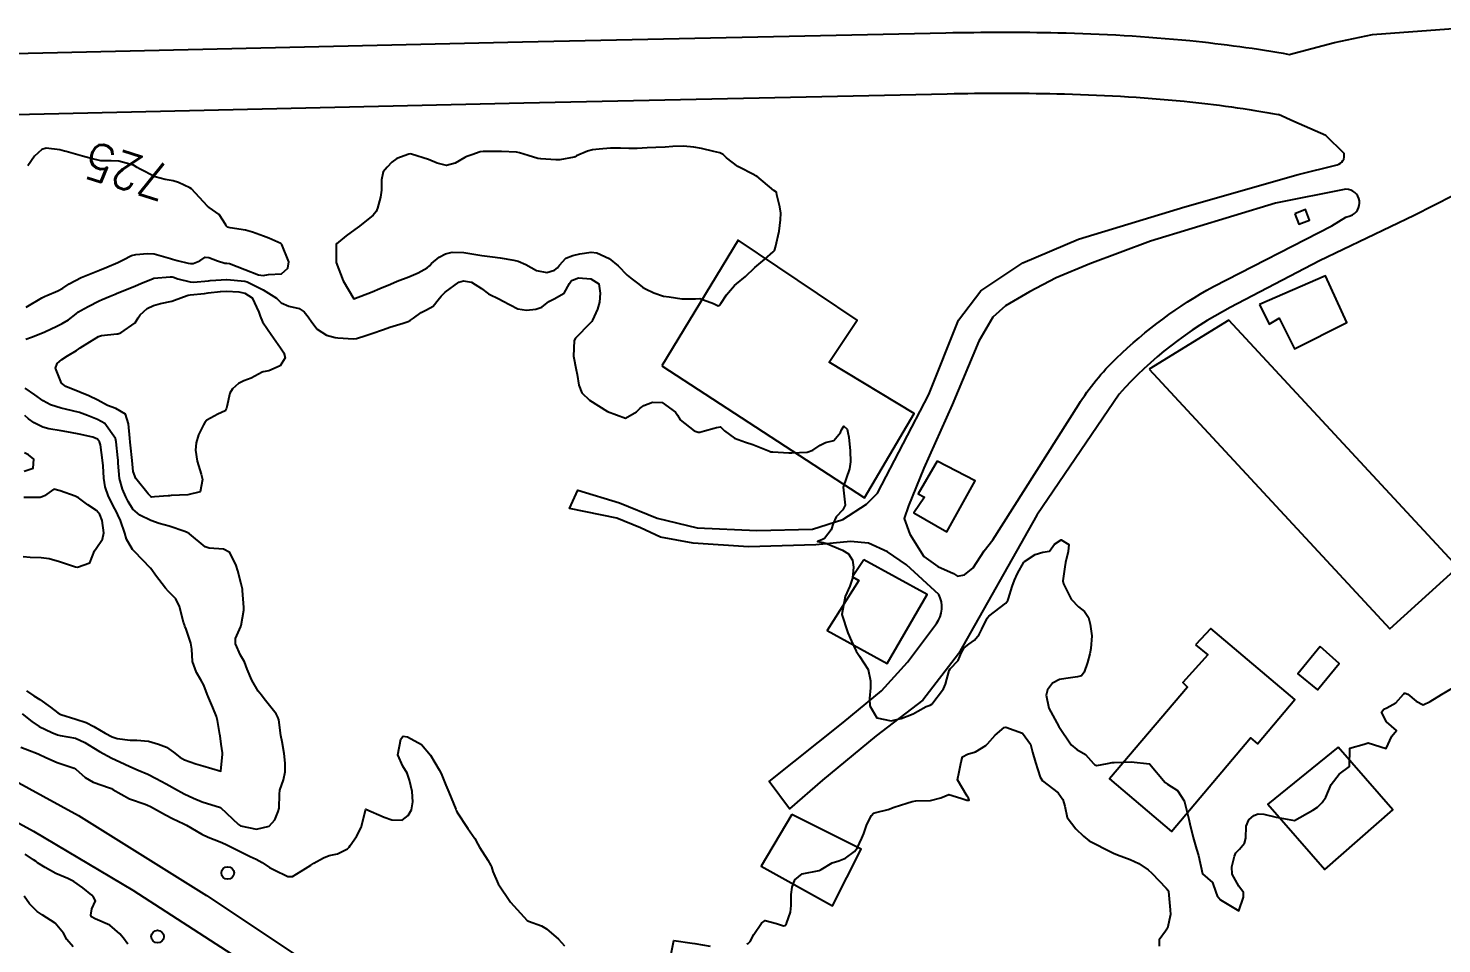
# Model space of a CAD drawing. Header units: metres. Extents: x 307586 to 320046, y 7427249 to 7434250.
# Drawn here: x 314156.9 to 314312.2, y 7432843.4 to 7432943.9 of the extents above; entities that cross this region are included whole.
import ezdxf
from ezdxf.enums import TextEntityAlignment as Align

# ---------------------------------------------------------------- set-up
doc = ezdxf.new("R2010")
doc.units = ezdxf.units.M
doc.header["$MEASUREMENT"] = 0
for name, color, linetype in [('Cotas', 45, 'Continuous'), ('Curvas de Nivel 1m', 11, 'Continuous'), ('Curvas de Nivel 5m', 15, 'Continuous'), ('Edificações', 30, 'Continuous'), ('Linha Férrea', 20, 'Continuous'), ('Postes', 20, 'Continuous'), ('Vias Primárias', 230, 'Continuous'), ('Vias Secundárias', 230, 'Continuous')]:
    doc.layers.add(name, color=color, linetype=linetype)
doc.styles.add('Style-STANDARD', font='STANDARD.shx')

msp = doc.modelspace()

# ---------------------------------------------------------------- linework, layer by layer
at = {"layer": 'Curvas de Nivel 1m', "flags": 128}
for points, elevation in [([(314156.59, 7432909.74), (314157.22, 7432909.96), (314158.6, 7432910.51), (314158.63, 7432910.53), (314158.69, 7432910.56), (314159.99, 7432911.16), (314160.61, 7432911.46), (314161.27, 7432911.88), (314162.12, 7432912.53), (314162.4, 7432912.74), (314162.63, 7432912.89), (314163.45, 7432913.32), (314164.64, 7432913.95), (314165, 7432914.12), (314165.87, 7432914.48), (314166.42, 7432914.7), (314166.65, 7432914.79), (314167.83, 7432915.28), (314168.66, 7432915.61), (314169.25, 7432915.85), (314170.6, 7432916.42), (314170.65, 7432916.44), (314170.67, 7432916.44), (314172.47, 7432916.6), (314172.67, 7432916.59), (314172.82, 7432916.55), (314173.29, 7432916.39), (314174.67, 7432916.03), (314175.02, 7432916.02), (314176.67, 7432916.17), (314176.84, 7432916.18), (314178.67, 7432916.29), (314178.7, 7432916.3), (314180.67, 7432916.12), (314180.92, 7432916.04), (314182.66, 7432915.16), (314184.13, 7432914.26), (314184.39, 7432914), (314184.64, 7432913.73), (314185.5, 7432913.37), (314186.63, 7432913.11), (314187.17, 7432912.76), (314187.63, 7432912.21), (314188.04, 7432911.63), (314188.61, 7432910.85), (314189.63, 7432910.19), (314190.6, 7432909.94), (314190.87, 7432909.9), (314192.6, 7432909.78), (314192.94, 7432909.82), (314193.95, 7432910.14), (314194.61, 7432910.37), (314195.91, 7432910.82), (314196.61, 7432911.05), (314198.05, 7432911.52), (314198.62, 7432911.69), (314198.88, 7432911.82), (314199.2, 7432912.07), (314200.03, 7432912.67), (314200.64, 7432912.96), (314201.34, 7432913.36), (314201.89, 7432914.05), (314202.22, 7432914.48), (314202.66, 7432914.92), (314204.19, 7432916.02), (314204.67, 7432916.17), (314205.58, 7432916), (314206.67, 7432915.3), (314207.42, 7432914.74), (314208.65, 7432914.14), (314208.99, 7432913.96), (314210.64, 7432913.07), (314211.62, 7432912.95), (314212.64, 7432913.04), (314213.3, 7432913.26), (314214.08, 7432913.9), (314214.66, 7432914.19), (314215.74, 7432914.8), (314216.35, 7432915.87), (314216.48, 7432916.07), (314216.68, 7432916.23), (314217.31, 7432916.49), (314218.68, 7432916.36), (314219.57, 7432915.83), (314219.71, 7432914.79), (314219.63, 7432913.83), (314219.41, 7432913.06), (314218.86, 7432911.84), (314218.77, 7432911.69), (314218.62, 7432911.5), (314216.98, 7432909.86), (314216.85, 7432909.61), (314216.79, 7432907.87), (314217.07, 7432906.37), (314217.19, 7432905.86), (314217.36, 7432904.68), (314217.7, 7432903.85), (314218.52, 7432903.06), (314220.5, 7432901.82), (314222.5, 7432901.08), (314223.7, 7432901.78), (314224.1, 7432902.19), (314224.51, 7432902.46), (314225.45, 7432902.83), (314226.52, 7432902.8), (314227.98, 7432901.73), (314228.19, 7432901.41), (314228.49, 7432900.88), (314230.04, 7432899.7), (314230.48, 7432899.53), (314230.65, 7432899.53), (314231.18, 7432899.69), (314232.21, 7432899.96), (314232.49, 7432900.05), (314232.92, 7432900.11), (314233.37, 7432899.67), (314234.47, 7432898.87), (314235.68, 7432898.43), (314236.46, 7432898.17), (314237.93, 7432897.61), (314238.3, 7432897.45), (314238.45, 7432897.39), (314238.69, 7432897.36), (314240.45, 7432897.26), (314240.77, 7432897.26), (314242.45, 7432897.33), (314243.08, 7432897.55), (314243.88, 7432898.12), (314244.47, 7432898.39), (314245.38, 7432898.61), (314246.1, 7432899.51), (314246.22, 7432899.78), (314246.49, 7432900.19), (314246.84, 7432899.86), (314246.93, 7432899.5), (314247.01, 7432898.97), (314247.18, 7432897.5), (314247.22, 7432896.28), (314247.11, 7432895.5), (314246.41, 7432893.51), (314246.61, 7432891.51), (314246.38, 7432890.99), (314245.65, 7432890.23), (314245.3, 7432889.52), (314245.07, 7432888.81), (314244.34, 7432887.86), (314244.12, 7432887.75), (314243.58, 7432887.54), (314244.21, 7432887.41), (314244.33, 7432887.4), (314244.51, 7432887.35), (314246.32, 7432886.58), (314246.99, 7432886.17), (314247.44, 7432885.49), (314247.55, 7432884.73), (314247.42, 7432883.49), (314247.14, 7432882.64), (314246.63, 7432881.5), (314246.24, 7432879.51), (314246.9, 7432877.5), (314247.3, 7432876.59), (314247.84, 7432875.49), (314247.97, 7432875.26), (314248.19, 7432874.93), (314249.14, 7432873.47), (314249.39, 7432872.23), (314249.39, 7432871.47), (314249.31, 7432870.29), (314249.33, 7432869.47), (314250.1, 7432868.15), (314251.69, 7432867.85), (314252.1, 7432867.94), (314252.78, 7432868.1), (314254.11, 7432868.61), (314254.61, 7432868.91), (314255.53, 7432869.4), (314255.96, 7432869.56), (314256.13, 7432869.68), (314257.42, 7432871.37), (314257.64, 7432871.88), (314258.03, 7432873.36), (314258.17, 7432873.56), (314259.05, 7432874.48), (314259.42, 7432875.35), (314259.68, 7432875.87), (314260.21, 7432876.27), (314260.84, 7432876.71), (314261.34, 7432877.33), (314261.64, 7432877.91), (314262.24, 7432879.12), (314262.39, 7432879.32), (314264.26, 7432880.77), (314264.49, 7432881.06), (314264.57, 7432881.29), (314264.97, 7432882.6), (314265.23, 7432883.28), (314265.56, 7432884.02), (314266.24, 7432885.27), (314266.27, 7432885.31), (314266.31, 7432885.35), (314267.49, 7432886.09), (314268.33, 7432886.37), (314269.08, 7432886.48), (314269.61, 7432887.23), (314270.35, 7432887.72), (314271.19, 7432887.21), (314271.13, 7432886.42), (314270.82, 7432885.21), (314270.76, 7432884.76), (314270.55, 7432883.22), (314270.61, 7432882.89), (314271.45, 7432881.21), (314272.25, 7432880.36), (314272.92, 7432879.86), (314273.35, 7432879.18), (314273.53, 7432878.47), (314273.74, 7432877.18), (314273.61, 7432875.77), (314273.49, 7432875.18), (314273.24, 7432874.24), (314272.87, 7432873.19), (314272.57, 7432872.79), (314272.16, 7432872.66), (314270.88, 7432872.5), (314270.16, 7432872.36), (314269.41, 7432871.97), (314268.85, 7432871.23), (314268.72, 7432870.66), (314268.99, 7432869.23), (314270.1, 7432867.22), (314271.44, 7432865.21), (314272.07, 7432864.7), (314273.02, 7432864.14), (314273.91, 7432863.17), (314274.05, 7432863.02), (314274.27, 7432862.95), (314275.43, 7432863.16), (314275.95, 7432863.26), (314276.05, 7432863.25), (314276.16, 7432863.25), (314278.06, 7432863.34), (314280.05, 7432863.1), (314281.79, 7432861.08), (314282.02, 7432860.9), (314283.13, 7432860.18), (314283.85, 7432859.05), (314283.89, 7432858.94), (314284, 7432858.5), (314284.37, 7432857.05), (314284.5, 7432856.52), (314284.86, 7432855.04), (314285.24, 7432853.74), (314285.43, 7432853.04), (314285.9, 7432851.03), (314286.97, 7432850.09), (314287.35, 7432849.01), (314287.49, 7432848.62), (314287.87, 7432848.17), (314289.86, 7432846.98), (314290.38, 7432848.47), (314290.38, 7432848.97), (314289.89, 7432849.68), (314289.14, 7432850.99), (314289.09, 7432851.81), (314289.39, 7432852.99), (314289.56, 7432853.36), (314289.94, 7432853.76), (314290.5, 7432854.42), (314290.63, 7432854.97), (314290.69, 7432856.26), (314290.99, 7432856.97), (314291.53, 7432857.43), (314291.99, 7432857.63), (314292.62, 7432857.58), (314293.99, 7432857.25), (314295.98, 7432856.91), (314297.99, 7432858.03), (314298.51, 7432858.37), (314299.04, 7432858.87), (314299.43, 7432859.45), (314300.02, 7432860.86), (314300.91, 7432861.98), (314302.05, 7432862.84), (314302.07, 7432864.84), (314303.63, 7432865.27), (314304.08, 7432865.42), (314306.07, 7432864.79), (314306.7, 7432866.17), (314307.18, 7432866.78), (314306.11, 7432867.74), (314305.55, 7432868.8), (314305.79, 7432869.13), (314306.13, 7432869.28), (314307.11, 7432869.81), (314307.96, 7432870.77), (314308.05, 7432870.86), (314308.14, 7432870.88), (314308.44, 7432870.77), (314309.37, 7432869.99), (314310.13, 7432869.59), (314310.91, 7432869.95), (314312.14, 7432870.72), (314313.37, 7432871.48)], 726), ([(314156.21, 7432868.59), (314157.26, 7432867.75), (314158.08, 7432867.23), (314159.45, 7432866.55), (314160.07, 7432866.29), (314160.38, 7432866.23), (314162.06, 7432865.93), (314163.1, 7432865.46), (314164.05, 7432864.88), (314164.7, 7432864.48), (314166.04, 7432863.75), (314166.91, 7432863.33), (314168.03, 7432862.82), (314168.94, 7432862.43), (314170.02, 7432861.97), (314170.91, 7432861.52), (314172.01, 7432860.92), (314172.34, 7432860.73), (314172.93, 7432860.39), (314173.99, 7432859.82), (314175.02, 7432859.33), (314175.98, 7432858.95), (314177.97, 7432858.32), (314179.95, 7432856.45), (314180.2, 7432856.3), (314181.95, 7432855.96), (314183.33, 7432856.26), (314183.96, 7432856.96), (314184.32, 7432857.9), (314184.42, 7432858.25), (314184.48, 7432859.77), (314184.52, 7432860.24), (314184.9, 7432861.36), (314185.11, 7432862.24), (314185.08, 7432863.2), (314184.98, 7432864.24), (314184.77, 7432865.53), (314184.62, 7432866.24), (314184.38, 7432867.95), (314184.3, 7432868.25), (314184.1, 7432868.59), (314182.79, 7432870.27), (314182.49, 7432870.64), (314182.13, 7432871.11), (314181.43, 7432872.29), (314180.93, 7432873.52), (314180.61, 7432874.3), (314180.18, 7432875.05), (314179.63, 7432876.31), (314179.63, 7432876.88), (314180.21, 7432878.21), (314180.24, 7432878.27), (314180.25, 7432878.3), (314180.55, 7432879.99), (314180.57, 7432880.3), (314180.4, 7432882.16), (314180.39, 7432882.3), (314180.27, 7432882.87), (314179.88, 7432884.3), (314179.71, 7432884.88), (314179, 7432886.31), (314178.32, 7432886.69), (314176.76, 7432886.79), (314176.32, 7432886.93), (314174.58, 7432888.37), (314174.34, 7432888.53), (314174.08, 7432888.63), (314172.34, 7432889.2), (314171.24, 7432889.52), (314170.35, 7432889.84), (314169.12, 7432890.43), (314168.37, 7432891.07), (314167.85, 7432891.92), (314167.58, 7432892.45), (314167.21, 7432893.27), (314166.89, 7432894.46), (314166.75, 7432896.15), (314166.73, 7432896.47), (314166.7, 7432896.73), (314166.53, 7432898.47), (314166.46, 7432898.83), (314165.28, 7432900.48), (314164.49, 7432900.93), (314163.36, 7432901.37), (314162.49, 7432901.69), (314160.95, 7432902.08), (314160.5, 7432902.19), (314159.3, 7432902.55), (314158.51, 7432902.96), (314157.58, 7432903.64), (314156.52, 7432904.36)], 726), ([(314156.41, 7432895.27), (314157.39, 7432895.6), (314157.47, 7432896.57), (314156.9, 7432897.05), (314156.44, 7432897.27)], 724), ([(314156.3, 7432885.89), (314157.08, 7432885.8), (314158.3, 7432885.78), (314159.17, 7432885.68), (314160.29, 7432885.34), (314162.07, 7432884.74), (314162.29, 7432884.71), (314163.63, 7432885.17), (314164.15, 7432886.49), (314164.32, 7432886.78), (314165.02, 7432887.79), (314165.16, 7432888.48), (314164.99, 7432889.85), (314164.73, 7432890.49), (314164.37, 7432890.92), (314163.43, 7432891.56), (314162.38, 7432892.32), (314162.03, 7432892.52), (314160.39, 7432893.11), (314159.67, 7432893.27), (314158.66, 7432892.56), (314158.47, 7432892.47), (314158.38, 7432892.44), (314158.18, 7432892.36), (314156.38, 7432892.36)], 724), ([(314235.81, 7432843.35), (314235.99, 7432843.44), (314236.17, 7432843.62), (314236.57, 7432844.37), (314237.42, 7432845.61), (314237.84, 7432845.9), (314239.06, 7432845.59), (314239.83, 7432845.31), (314240.03, 7432845.38), (314240.16, 7432845.58), (314240.61, 7432846.81), (314240.67, 7432847.57), (314240.69, 7432848.76), (314240.78, 7432849.57), (314241.08, 7432850.38), (314241.9, 7432851.04), (314243.78, 7432851.41), (314243.9, 7432851.46), (314243.94, 7432851.49), (314244, 7432851.53), (314245.19, 7432852.25), (314245.92, 7432852.45), (314246.65, 7432852.77), (314247.63, 7432853.48), (314247.94, 7432853.87), (314248.47, 7432854.96), (314248.66, 7432855.47), (314248.99, 7432856.44), (314249.52, 7432857.46), (314249.75, 7432857.7), (314249.99, 7432857.77), (314251.34, 7432858.09), (314251.99, 7432858.35), (314253.39, 7432858.81), (314254, 7432858.98), (314254.37, 7432859.04), (314256, 7432859.09), (314257.12, 7432859.37), (314258.01, 7432859.76), (314259.32, 7432859.35), (314260, 7432859.11), (314260.23, 7432859.11), (314260.18, 7432859.34), (314260.01, 7432859.56), (314258.96, 7432861.35), (314259.16, 7432862.22), (314259.36, 7432863.35), (314259.52, 7432863.88), (314260.06, 7432864.19), (314260.94, 7432864.45), (314262.07, 7432865.14), (314262.25, 7432865.32), (314263.12, 7432866.27), (314264.1, 7432867.1), (314264.26, 7432867.13), (314266.09, 7432866.48), (314266.99, 7432865.26), (314267.22, 7432864.4), (314267.52, 7432863.25), (314268.03, 7432861.66), (314268.32, 7432861.24), (314270.01, 7432859.94), (314270.53, 7432859.21), (314270.75, 7432858.46), (314271.01, 7432857.21), (314271.96, 7432855.99), (314272.81, 7432855.19), (314273.44, 7432854.67), (314273.95, 7432854.4), (314275.45, 7432853.65), (314275.94, 7432853.37), (314276.09, 7432853.3), (314276.53, 7432853.14), (314277.93, 7432852.6), (314278.87, 7432852.16), (314279.91, 7432851.47), (314280.31, 7432851.1), (314281.89, 7432849.46), (314282.07, 7432849.26), (314282.16, 7432849.08), (314282.28, 7432847.49), (314282.33, 7432847.07), (314282.35, 7432846.57), (314282.02, 7432845.08), (314281.83, 7432844.73), (314281.13, 7432843.78), (314281.12, 7432843.09)], 727), ([(314156.05, 7432864.95), (314157.02, 7432864.58), (314157.76, 7432864.28), (314158.04, 7432864.17), (314158.78, 7432863.81), (314160.03, 7432863.25), (314161.91, 7432862.63), (314162.02, 7432862.58), (314162.06, 7432862.55), (314162.08, 7432862.52), (314163.12, 7432861.61), (314164.01, 7432861.09), (314165.79, 7432860.47), (314166, 7432860.39), (314166.17, 7432860.3), (314167.99, 7432859.29), (314169.71, 7432858.69), (314169.98, 7432858.59), (314170.3, 7432858.42), (314171.96, 7432857.51), (314172.7, 7432857.13), (314173.95, 7432856.53), (314174.27, 7432856.37), (314175.94, 7432855.4), (314176.65, 7432855.05), (314177.94, 7432854.56), (314178.52, 7432854.31), (314179.92, 7432853.6), (314181.26, 7432852.94), (314181.91, 7432852.63), (314182.55, 7432852.27), (314183.38, 7432851.74), (314183.9, 7432851.47), (314185.37, 7432850.75), (314185.89, 7432850.73), (314187.32, 7432851.63), (314187.9, 7432852), (314188.02, 7432852.08), (314188.23, 7432852.2), (314189.31, 7432852.79), (314189.92, 7432853.06), (314190.84, 7432853.25), (314191.93, 7432853.79), (314192.11, 7432853.98), (314192.25, 7432854.16), (314192.94, 7432855.14), (314193.45, 7432856.14), (314193.97, 7432858.13), (314195.96, 7432857.26), (314196.83, 7432856.97), (314197.96, 7432856.94), (314198.61, 7432857.43), (314198.96, 7432858.07), (314199.12, 7432858.93), (314199.05, 7432860.07), (314198.76, 7432861.32), (314198.49, 7432862.08), (314198.03, 7432862.87), (314197.46, 7432864.09), (314197.81, 7432865.83), (314197.97, 7432866.08), (314198.07, 7432866.15), (314198.52, 7432866.08), (314200.06, 7432865.25), (314201.07, 7432864.05), (314202.03, 7432862.45), (314202.23, 7432862.04), (314202.75, 7432860.77), (314203.06, 7432860.02), (314203.84, 7432858.15), (314203.88, 7432858.01), (314203.91, 7432857.95), (314203.97, 7432857.84), (314205.15, 7432856), (314205.94, 7432854.9), (314206.26, 7432854.31), (314206.43, 7432853.98), (314207.35, 7432852.53), (314207.69, 7432851.96), (314207.75, 7432851.81), (314207.9, 7432851.29), (314208.51, 7432849.95), (314209.85, 7432847.94), (314211.67, 7432845.92), (314211.83, 7432845.83), (314213.27, 7432845.34), (314213.82, 7432844.98), (314215.12, 7432843.88), (314215.8, 7432843.14)], 727), ([(314167.79, 7432843.31), (314167.34, 7432843.99), (314166.94, 7432844.45), (314165.82, 7432845.41), (314164.21, 7432846.1), (314163.83, 7432846.32), (314163.73, 7432846.49), (314163.84, 7432847.21), (314164.25, 7432848.08), (314164.05, 7432848.49), (314163.86, 7432848.69), (314162.86, 7432849.51), (314161.88, 7432850.21), (314161.21, 7432850.53), (314159.89, 7432851.09), (314158.73, 7432851.72), (314157.9, 7432852.25), (314157.72, 7432852.38), (314157.46, 7432852.57), (314156.54, 7432853.21)], 727), ([(314161.79, 7432843.02), (314161.12, 7432843.84), (314160.74, 7432844.53), (314159.82, 7432845.61), (314158.38, 7432846.55), (314157.84, 7432846.89), (314157, 7432847.73), (314156.4, 7432848.58)], 726), ([(314227.46, 7432842.06), (314227.81, 7432843.72), (314229.81, 7432843.43), (314230.11, 7432843.39), (314231.8, 7432843.11)], 727)]:
    msp.add_lwpolyline(points, dxfattribs=dict(at, elevation=elevation))
at = {"layer": 'Curvas de Nivel 1m', "elevation": 727, "flags": 128}
msp.add_lwpolyline([(314180.65, 7432914.81), (314181.46, 7432914.29), (314182.2, 7432912.71), (314182.33, 7432912.28), (314182.62, 7432911.67), (314183.16, 7432910.83), (314183.54, 7432910.27), (314184.58, 7432908.79), (314184.94, 7432908.25), (314185.1, 7432907.71), (314184.56, 7432906.81), (314183.3, 7432906.27), (314182.67, 7432906.16), (314182.55, 7432906.12), (314181.35, 7432905.48), (314180.54, 7432905.16), (314179.96, 7432904.87), (314179.3, 7432904.31), (314179.01, 7432903.82), (314178.67, 7432902.32), (314178.64, 7432902.18), (314178.5, 7432901.88), (314177.7, 7432901.53), (314176.49, 7432900.85), (314176.25, 7432900.58), (314176.12, 7432900.35), (314175.58, 7432899.25), (314175.31, 7432898.36), (314175.25, 7432897.56), (314175.42, 7432896.36), (314175.85, 7432894.91), (314176, 7432894.35), (314175.75, 7432892.99), (314174.39, 7432892.67), (314172.58, 7432892.6), (314172.38, 7432892.56), (314172.25, 7432892.54), (314170.73, 7432892.42), (314170.41, 7432892.4), (314170.38, 7432892.4), (314170.36, 7432892.42), (314170.04, 7432892.77), (314168.7, 7432894.44), (314168.41, 7432895.2), (314168.27, 7432896.44), (314168.11, 7432898.11), (314168.08, 7432898.45), (314168.02, 7432898.89), (314167.88, 7432900.45), (314167.55, 7432901.51), (314166.5, 7432902.12), (314165.59, 7432902.48), (314164.51, 7432903.04), (314163.52, 7432903.52), (314162.52, 7432903.94), (314161.01, 7432904.54), (314160.53, 7432904.91), (314159.86, 7432906.55), (314160.03, 7432907.07), (314160.56, 7432907.5), (314161.18, 7432907.92), (314162.16, 7432908.52), (314162.41, 7432908.69), (314162.58, 7432908.8), (314163.63, 7432909.46), (314164.6, 7432910.06), (314164.91, 7432910.17), (314166.6, 7432910.32), (314166.72, 7432910.35), (314167.02, 7432910.46), (314168.61, 7432911.56), (314168.95, 7432912.1), (314169.17, 7432912.43), (314169.94, 7432913.12), (314170.63, 7432913.46), (314171.4, 7432913.65), (314172.64, 7432913.92), (314173.91, 7432914.38), (314174.43, 7432914.59), (314174.65, 7432914.61), (314176.24, 7432914.77), (314176.65, 7432914.82), (314177.98, 7432915), (314178.65, 7432915.03), (314180.01, 7432914.95)], close=True, dxfattribs=at)
at = {"layer": 'Curvas de Nivel 5m', "elevation": 725, "flags": 128}
for points in [[(314156.63, 7432913.27), (314158.37, 7432914.29), (314158.64, 7432914.45), (314158.72, 7432914.48), (314158.91, 7432914.56), (314160.13, 7432915.06), (314160.66, 7432915.36), (314161.37, 7432915.82), (314162.67, 7432916.52), (314164.68, 7432917.32), (314165.51, 7432917.66), (314166.69, 7432918.16), (314167.3, 7432918.46), (314168.22, 7432918.93), (314168.7, 7432919.05), (314169.97, 7432919.17), (314170.7, 7432919.12), (314172.48, 7432918.62), (314172.7, 7432918.55), (314173.21, 7432918.39), (314174.42, 7432918.1), (314174.69, 7432918.05), (314174.99, 7432918.07), (314175.71, 7432918.36), (314176.32, 7432918.74), (314176.7, 7432918.71), (314177.66, 7432918.34), (314178.48, 7432918.11), (314178.69, 7432918.09), (314178.97, 7432918.04), (314180.68, 7432917.39), (314182.16, 7432916.81), (314182.68, 7432916.75), (314183.27, 7432916.86), (314184.68, 7432916.91), (314185.37, 7432917.55), (314185.48, 7432918.24), (314184.72, 7432920.15), (314184.61, 7432920.25), (314183.3, 7432920.84), (314182.73, 7432921.07), (314181.52, 7432921.51), (314180.74, 7432921.72), (314179.06, 7432921.99), (314178.74, 7432922.03), (314178.61, 7432922.19), (314178.56, 7432922.32), (314177.86, 7432923.44), (314176.76, 7432924.2), (314176.57, 7432924.35), (314174.79, 7432926.25), (314174.63, 7432926.37), (314173.38, 7432926.97), (314172.8, 7432927.15), (314171.92, 7432927.29), (314170.8, 7432927.59), (314169.08, 7432928.44), (314168.82, 7432928.61), (314168.43, 7432928.84), (314166.83, 7432929.31), (314165.97, 7432929.34), (314164.83, 7432929.35), (314163.76, 7432929.58), (314162.83, 7432929.85), (314161.02, 7432930.36), (314160.84, 7432930.41), (314160.34, 7432930.55), (314158.84, 7432930.73), (314158.36, 7432930.57), (314157.57, 7432929.84), (314156.82, 7432928.8)], [(314156.67, 7432871.12), (314157.48, 7432870.57), (314158.12, 7432870.19), (314159.3, 7432869.35), (314160.1, 7432868.72), (314160.45, 7432868.54), (314162.09, 7432868.02), (314163.23, 7432867.65), (314164.08, 7432867.23), (314165.31, 7432866.48), (314166.07, 7432866.09), (314166.63, 7432865.9), (314168.06, 7432865.7), (314168.8, 7432865.7), (314170.06, 7432865.59), (314171.17, 7432865.29), (314172.05, 7432864.94), (314172.82, 7432864.39), (314173.52, 7432863.86), (314174.03, 7432863.57), (314175.29, 7432863.1), (314176.03, 7432862.89), (314178.02, 7432862.32), (314178.19, 7432864.18), (314178.19, 7432864.32), (314178.06, 7432865.27), (314177.95, 7432866.2), (314177.93, 7432866.32), (314177.66, 7432867.89), (314177.54, 7432868.33), (314177.15, 7432869.29), (314176.71, 7432870.34), (314176.54, 7432870.76), (314176.14, 7432871.74), (314175.82, 7432872.35), (314175.35, 7432873.16), (314174.92, 7432874.36), (314174.83, 7432875.72), (314174.72, 7432876.36), (314174.21, 7432877.89), (314174.08, 7432878.24), (314174.02, 7432878.37), (314173.92, 7432878.67), (314173.49, 7432880.38), (314173.08, 7432881.22), (314172.26, 7432882.04), (314171.93, 7432882.4), (314170.86, 7432883.83), (314170.43, 7432884.42), (314170.29, 7432884.6), (314168.53, 7432886.44), (314168.32, 7432886.67), (314167.66, 7432887.79), (314167.46, 7432888.45), (314166.99, 7432889.82), (314166.71, 7432890.46), (314166.6, 7432890.7), (314166.37, 7432891.11), (314165.68, 7432892.48), (314165.33, 7432893.54), (314165.16, 7432894.48), (314165.08, 7432895.83), (314165.04, 7432896.48), (314164.81, 7432898.13), (314164.7, 7432898.49), (314164.46, 7432898.77), (314163.97, 7432898.99), (314162.46, 7432899.32), (314161.5, 7432899.5), (314160.47, 7432899.68), (314159.12, 7432899.91), (314158.48, 7432900.09), (314157.53, 7432900.57), (314156.9, 7432900.99), (314156.49, 7432901.35)]]:
    msp.add_lwpolyline(points, dxfattribs=at)
msp.add_lwpolyline([(314233.21, 7432930.04), (314232.85, 7432930.21), (314232.19, 7432930.34), (314230.85, 7432930.68), (314229.99, 7432930.85), (314228.86, 7432930.94), (314227.68, 7432930.92), (314226.85, 7432930.85), (314225.82, 7432930.79), (314224.85, 7432930.75), (314223.76, 7432930.7), (314222.85, 7432930.68), (314221.94, 7432930.73), (314220.85, 7432930.72), (314219.61, 7432930.6), (314218.85, 7432930.54), (314218.3, 7432930.41), (314217.12, 7432929.87), (314216.94, 7432929.78), (314216.84, 7432929.74), (314215.28, 7432929.44), (314214.84, 7432929.44), (314213.2, 7432929.55), (314212.84, 7432929.6), (314211.81, 7432929.93), (314210.85, 7432930.21), (314210.52, 7432930.27), (314208.85, 7432930.34), (314207.23, 7432930.37), (314206.85, 7432930.37), (314206.52, 7432930.32), (314205.62, 7432930), (314205.06, 7432929.79), (314204.84, 7432929.69), (314203.77, 7432929.09), (314202.82, 7432928.83), (314201.8, 7432929.08), (314200.83, 7432929.47), (314198.97, 7432930.08), (314198.84, 7432930.1), (314198.67, 7432930.08), (314197.35, 7432929.58), (314196.83, 7432929.17), (314196.3, 7432928.64), (314195.85, 7432928.12), (314195.68, 7432927.24), (314195.69, 7432926.12), (314195.55, 7432925.36), (314195.25, 7432924.13), (314195.1, 7432923.78), (314194.76, 7432923.38), (314193.27, 7432922.15), (314192.74, 7432921.79), (314191.79, 7432921.11), (314190.72, 7432920.22), (314190.7, 7432920.2), (314190.7, 7432920.18), (314190.69, 7432918.18), (314191.45, 7432916.17), (314192.65, 7432914.16), (314194.66, 7432914.96), (314195.49, 7432915.3), (314196.67, 7432915.8), (314197.39, 7432916.1), (314198.68, 7432916.61), (314199.7, 7432917.05), (314200.69, 7432917.59), (314200.94, 7432917.81), (314201.17, 7432918.06), (314202.01, 7432918.74), (314202.71, 7432919.12), (314203.45, 7432919.29), (314204.71, 7432919.26), (314205.59, 7432919.12), (314206.71, 7432918.95), (314207.88, 7432918.8), (314208.7, 7432918.68), (314210.23, 7432918.42), (314210.7, 7432918.3), (314211.52, 7432917.93), (314212.69, 7432917.28), (314213.85, 7432917.07), (314214.69, 7432917.34), (314215, 7432917.58), (314215.24, 7432917.88), (314215.93, 7432918.65), (314216.71, 7432918.94), (314217.47, 7432919.11), (314218.71, 7432919.31), (314219.32, 7432919.23), (314220.7, 7432918.6), (314221.67, 7432917.81), (314222.68, 7432916.76), (314223.21, 7432916.32), (314223.95, 7432915.78), (314224.35, 7432915.46), (314224.67, 7432915.28), (314225.6, 7432914.83), (314226.66, 7432914.46), (314227.3, 7432914.38), (314228.66, 7432914.18), (314230.17, 7432914.19), (314230.66, 7432914.23), (314232.16, 7432913.68), (314232.65, 7432913.42), (314232.83, 7432913.5), (314232.95, 7432913.68), (314233.59, 7432914.6), (314234.47, 7432915.65), (314234.67, 7432915.82), (314235.68, 7432916.64), (314236.69, 7432917.63), (314237.81, 7432918.52), (314238.72, 7432919.33), (314238.85, 7432919.48), (314238.91, 7432919.61), (314238.97, 7432919.85), (314239.36, 7432921.6), (314239.52, 7432922.84), (314239.56, 7432923.6), (314239.45, 7432924.27), (314239.13, 7432925.6), (314239.08, 7432925.89), (314238.8, 7432926.08), (314236.92, 7432927.63), (314236.81, 7432927.69), (314236.71, 7432927.74), (314234.83, 7432928.72), (314233.59, 7432929.67)], close=True, dxfattribs=at)
at = {"layer": 'Edificações'}
for points in [[(314296.02, 7432923.53), (314296.45, 7432922.38), (314297.62, 7432922.82), (314297.19, 7432923.97)], [(314226.47, 7432906.83), (314248.75, 7432892.33), (314254.19, 7432901.6), (314244.88, 7432907.22), (314247.95, 7432911.85), (314234.86, 7432920.63)], [(314292.13, 7432913.54), (314293.21, 7432911.38), (314294.3, 7432912.05), (314295.99, 7432908.67), (314301.75, 7432911.58), (314299.38, 7432916.72)], [(314280.01, 7432906.44), (314306.47, 7432877.93), (314313.92, 7432884.73), (314288.76, 7432911.85)], [(314256.74, 7432896.36), (314254.66, 7432892.75), (314255.35, 7432892.41), (314254.17, 7432890.67), (314257.78, 7432888.59), (314260.9, 7432894.21)], [(314248.69, 7432885.52), (314247.44, 7432883.65), (314248.13, 7432883.23), (314244.66, 7432877.76), (314251.25, 7432874.15), (314255.62, 7432881.71)], [(314285.13, 7432876.19), (314286.47, 7432875.09), (314283.71, 7432872.06), (314284.23, 7432871.53), (314275.65, 7432861.46), (314282.48, 7432855.69), (314291.16, 7432865.97), (314291.91, 7432865.33), (314296.02, 7432870.19), (314286.79, 7432877.98)], [(314298.8, 7432875.99), (314296.36, 7432873.01), (314298.51, 7432871.25), (314300.88, 7432874.14)], [(314300.77, 7432864.95), (314293.06, 7432858.68), (314299.31, 7432851.52), (314306.81, 7432858.06)], [(314240.75, 7432857.54), (314237.38, 7432851.88), (314245.22, 7432847.52), (314248.38, 7432853.73)]]:
    msp.add_lwpolyline(points, close=True, dxfattribs=at)
at = {"layer": 'Linha Férrea'}
for points in [[(313865.13, 7432901.86), (313887.01, 7432906.07), (313906.37, 7432909.27), (313923.67, 7432911.2), (313939.04, 7432912.23), (313954.13, 7432912.49), (313964.56, 7432912.69), (313984.24, 7432911.74), (313999.89, 7432910.25), (314015.47, 7432908.55), (314027.92, 7432906.43), (314039.52, 7432904.16), (314044.9, 7432902.89), (314059.5, 7432899.45), (314075.96, 7432894.92), (314089.81, 7432890.39), (314101.25, 7432886.24), (314111.43, 7432882.22), (314130.18, 7432874.29), (314143.75, 7432867.63), (314162.39, 7432857.43), (314176.46, 7432848.64), (314198.23, 7432834.17)], [(314144.94, 7432862.54), (314157.46, 7432855.73), (314168.34, 7432849.24), (314179.87, 7432841.8)]]:
    msp.add_lwpolyline(points, dxfattribs=at)
at = {"layer": 'Postes'}
for centre in [(314178.78, 7432851.13), (314171.07, 7432844.15)]:
    msp.add_circle(centre, 0.694, dxfattribs=at)
at = {"layer": 'Vias Primárias'}
for points in [[(313869.18, 7432927.08), (313882.19, 7432929.3), (313890.42, 7432930.6), (313898.87, 7432931.79), (313905.33, 7432932.45), (313915.95, 7432933.5), (313932.14, 7432934.28), (313944.94, 7432934.93), (313964.07, 7432935.7), (313993.03, 7432936.87), (314036.35, 7432938.29), (314044.9, 7432938.47), (314086.51, 7432939.57), (314137.68, 7432940.73), (314211.17, 7432942.39), (314257.7, 7432943.39, -0.010654), (314270, 7432943.4, -0.01916), (314284.5, 7432942.53, -0.019958), (314295.42, 7432941.02)], [(313869.18, 7432927.08), (313882.19, 7432929.3), (313890.42, 7432930.6), (313898.87, 7432931.79), (313905.33, 7432932.45), (313915.95, 7432933.5), (313932.14, 7432934.28), (313944.94, 7432934.93), (313964.07, 7432935.7), (313993.03, 7432936.87), (314036.35, 7432938.29), (314044.9, 7432938.47), (314086.51, 7432939.57), (314137.68, 7432940.73), (314211.17, 7432942.39), (314257.7, 7432943.39, -0.010654), (314270, 7432943.4, -0.01916), (314284.5, 7432942.53, -0.019958), (314295.42, 7432941.02)], [(313861.31, 7432918.91), (313870.34, 7432920.58), (313883.27, 7432922.79), (313891.39, 7432924.08), (313899.66, 7432925.24), (313905.99, 7432925.88), (313916.44, 7432926.92), (313932.46, 7432927.69), (313945.24, 7432928.33), (313964.33, 7432929.11), (313993.27, 7432930.27), (314036.53, 7432931.69), (314044.9, 7432931.87), (314086.67, 7432932.87), (314137.83, 7432934.03), (314211.32, 7432935.7), (314257.84, 7432936.7, -0.010654), (314269.86, 7432936.7, -0.01916), (314283.85, 7432935.87, -0.019958), (314294.23, 7432934.43)], [(313861.31, 7432918.91), (313870.34, 7432920.58), (313883.27, 7432922.79), (313891.39, 7432924.08), (313899.66, 7432925.24), (313905.99, 7432925.88), (313916.44, 7432926.92), (313932.46, 7432927.69), (313945.24, 7432928.33), (313964.33, 7432929.11), (313993.27, 7432930.27), (314036.53, 7432931.69), (314044.9, 7432931.87), (314086.67, 7432932.87), (314137.83, 7432934.03), (314211.32, 7432935.7), (314257.84, 7432936.7, -0.010654), (314269.86, 7432936.7, -0.01916), (314283.85, 7432935.87, -0.019958), (314294.23, 7432934.43)]]:
    msp.add_lwpolyline(points, format="xyb", dxfattribs=at)
at = {"layer": 'Vias Secundárias'}
msp.add_lwpolyline([(314295.42, 7432941.02), (314300.37, 7432942.32), (314304.57, 7432943.19), (314313.93, 7432943.89), (314318.28, 7432943.31), (314326.67, 7432942.2), (314335.97, 7432939.35), (314348.81, 7432933.17), (314354.61, 7432931.2), (314362.89, 7432929.72), (314371.32, 7432928.22, -0.133174), (314379.96, 7432924.15, -0.079426), (314385.02, 7432918.23, 0.159074), (314390.95, 7432913.17, 0.019166), (314397.99, 7432910.57, -0.05414), (314400.46, 7432909.46, 0.223744), (314401.82, 7432909.34, 3.264602)], format="xyb", dxfattribs=at)
msp.add_lwpolyline([(314295.42, 7432941.02), (314300.37, 7432942.32), (314304.57, 7432943.19), (314313.93, 7432943.89), (314318.28, 7432943.31), (314326.67, 7432942.2), (314335.97, 7432939.35), (314348.81, 7432933.17), (314354.61, 7432931.2), (314362.89, 7432929.72), (314371.32, 7432928.22, -0.133174), (314379.96, 7432924.15, -0.079426), (314385.02, 7432918.23, 0.159074), (314390.95, 7432913.17, 0.019166), (314397.99, 7432910.57, -0.05414), (314400.46, 7432909.46, 0.223744), (314401.82, 7432909.34, 3.264602)], format="xyb", dxfattribs=at)
at = {"layer": 'Vias Secundárias', "elevation": 743.56}
msp.add_lwpolyline([(314315.61, 7432926.63), (314309.13, 7432923.32), (314298.73, 7432918.35), (314288.94, 7432913.23, 0.090169), (314276.72, 7432903.71), (314267.67, 7432890.44), (314259.08, 7432875.21), (314255.16, 7432870.09), (314250.04, 7432866.18), (314244.14, 7432861.33), (314240.52, 7432858.17), (314238.26, 7432861.18), (314246.4, 7432867.66), (314250.62, 7432871.12), (314253.48, 7432874.28), (314256.66, 7432878.53, 0.291142), (314256.9, 7432881.72), (314253.37, 7432884.98), (314251.28, 7432886.4), (314249.2, 7432887.35), (314247.2, 7432887.53), (314243.41, 7432887.16), (314236, 7432886.96), (314229.93, 7432887.34), (314226.33, 7432888.01), (314224.12, 7432889.04), (314221.53, 7432890.11), (314216.35, 7432891.17), (314217.26, 7432893.15), (314221.83, 7432891.78), (314225.95, 7432890.11), (314230.37, 7432889.04), (314236.92, 7432888.73), (314243.02, 7432888.89), (314246.37, 7432889.95), (314248.96, 7432891.63), (314250.18, 7432892.85), (314255.83, 7432903.68), (314259.07, 7432911.84), (314261.53, 7432915.07), (314266.13, 7432918.13), (314272.27, 7432920.74), (314283.95, 7432924.29), (314296.38, 7432927.82), (314300.68, 7432928.9, 0.40354), (314301.44, 7432930.12), (314299.45, 7432932.13), (314295.92, 7432933.66), (314294.23, 7432934.43)], format="xyb", dxfattribs=at)
msp.add_lwpolyline([(314315.61, 7432926.63), (314309.13, 7432923.32), (314298.73, 7432918.35), (314288.94, 7432913.23, 0.090169), (314276.72, 7432903.71), (314267.67, 7432890.44), (314259.08, 7432875.21), (314255.16, 7432870.09), (314250.04, 7432866.18), (314244.14, 7432861.33), (314240.52, 7432858.17), (314238.26, 7432861.18), (314246.4, 7432867.66), (314250.62, 7432871.12), (314253.48, 7432874.28), (314256.66, 7432878.53, 0.291142), (314256.9, 7432881.72), (314253.37, 7432884.98), (314251.28, 7432886.4), (314249.2, 7432887.35), (314247.2, 7432887.53), (314243.41, 7432887.16), (314236, 7432886.96), (314229.93, 7432887.34), (314226.33, 7432888.01), (314224.12, 7432889.04), (314221.53, 7432890.11), (314216.35, 7432891.17), (314217.26, 7432893.15), (314221.83, 7432891.78), (314225.95, 7432890.11), (314230.37, 7432889.04), (314236.92, 7432888.73), (314243.02, 7432888.89), (314246.37, 7432889.95), (314248.96, 7432891.63), (314250.18, 7432892.85), (314255.83, 7432903.68), (314259.07, 7432911.84), (314261.53, 7432915.07), (314266.13, 7432918.13), (314272.27, 7432920.74), (314283.95, 7432924.29), (314296.38, 7432927.82), (314300.68, 7432928.9, 0.40354), (314301.44, 7432930.12), (314299.45, 7432932.13), (314295.92, 7432933.66), (314294.23, 7432934.43)], format="xyb", dxfattribs=at)
at = {"layer": 'Vias Secundárias'}
msp.add_lwpolyline([(314262.83, 7432887.72), (314272.25, 7432902.54, -0.059498), (314276.44, 7432907.67, -0.065359), (314287.1, 7432915.55), (314300.09, 7432922.2), (314301.64, 7432923.13), (314302.1, 7432923.28, 0.847318), (314301.64, 7432926.22), (314293.91, 7432924.67), (314280.16, 7432920.5), (314273.51, 7432918.03), (314269.81, 7432916.48), (314266.87, 7432914.94), (314264.24, 7432913.4), (314262.85, 7432912.16), (314261.31, 7432909.54), (314258.36, 7432902.55), (314255.27, 7432895.6), (314253.57, 7432891.43), (314253.11, 7432890.04), (314253.73, 7432888.35), (314255.27, 7432885.88), (314256.82, 7432884.79), (314258.51, 7432884.02), (314258.98, 7432883.71), (314259.75, 7432883.87), (314260.68, 7432884.64), (314261.91, 7432886.49)], format="xyb", close=True, dxfattribs=at)
msp.add_lwpolyline([(314262.83, 7432887.72), (314272.25, 7432902.54, -0.059498), (314276.44, 7432907.67, -0.065359), (314287.1, 7432915.55), (314300.09, 7432922.2), (314301.64, 7432923.13), (314302.1, 7432923.28, 0.847318), (314301.64, 7432926.22), (314293.91, 7432924.67), (314280.16, 7432920.5), (314273.51, 7432918.03), (314269.81, 7432916.48), (314266.87, 7432914.94), (314264.24, 7432913.4), (314262.85, 7432912.16), (314261.31, 7432909.54), (314258.36, 7432902.55), (314255.27, 7432895.6), (314253.57, 7432891.43), (314253.11, 7432890.04), (314253.73, 7432888.35), (314255.27, 7432885.88), (314256.82, 7432884.79), (314258.51, 7432884.02), (314258.98, 7432883.71), (314259.75, 7432883.87), (314260.68, 7432884.64), (314261.91, 7432886.49)], format="xyb", close=True, dxfattribs=at)

# ---------------------------------------------------------------- texts
at = {"layer": 'Cotas', "style": 'Style-STANDARD'}
msp.add_text('725', height=4, rotation=162.4781, dxfattribs=at).set_placement((314167.68, 7432928.2, 725), align=Align.MIDDLE_CENTER)

doc.saveas('drawing.dxf')
